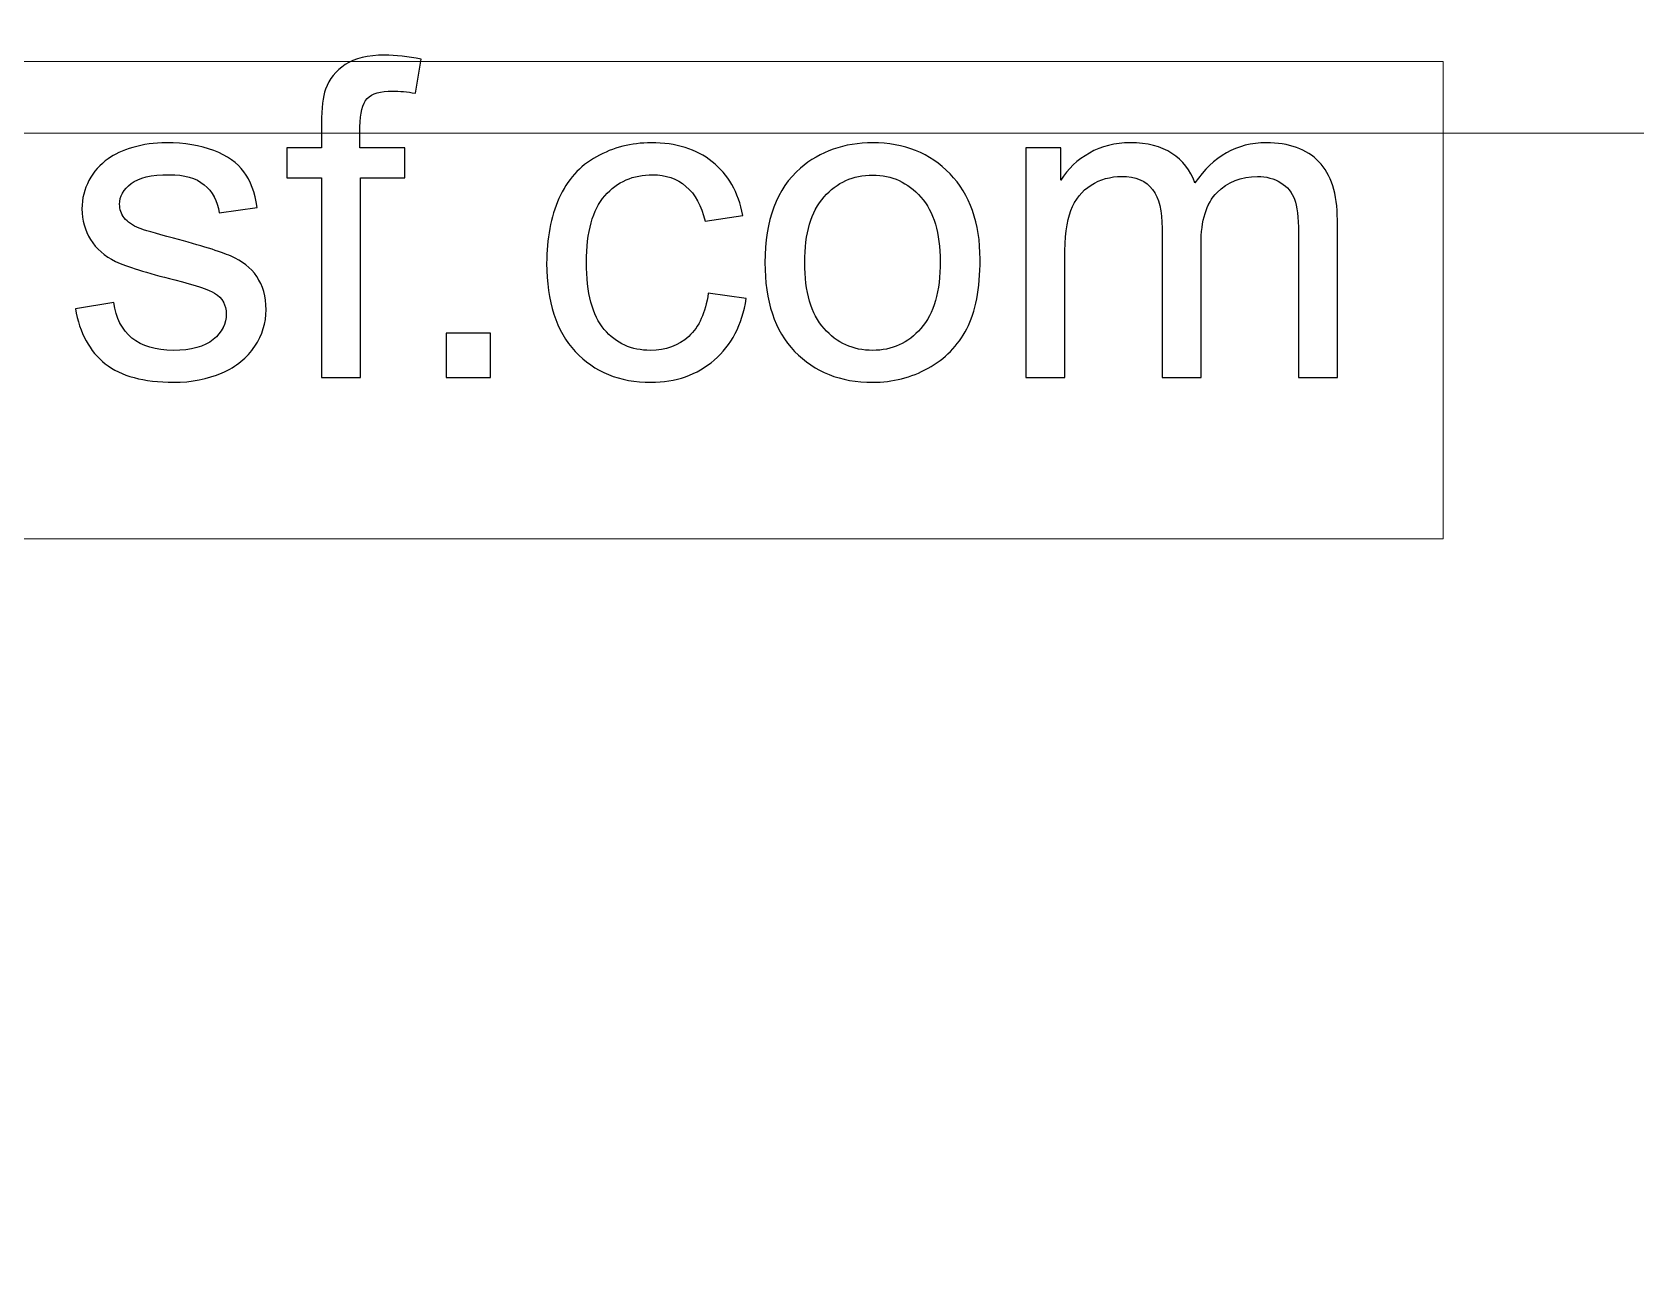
# Model space of a CAD drawing. Header units: centimetres. Extents: x -29.7 to 21.6, y -14.4 to 13.7.
# Drawn here: x -24.795 to -23.567, y 10.154 to 11.094 of the extents above; entities that cross this region are included whole.
import ezdxf

# ---------------------------------------------------------------- set-up
doc = ezdxf.new("R2010")
doc.units = ezdxf.units.CM
doc.header["$MEASUREMENT"] = 0
doc.layers.add('Layer 1', color=7, linetype='Continuous')

msp = doc.modelspace()

# ---------------------------------------------------------------- linework, layer by layer
at = {"layer": 'Layer 1', "color": 1, "lineweight": 9}
for points, knots in [([(-29.73847, 9.70732), (-29.73847, 9.70732), (-29.73847, 13.6953), (-29.73847, 13.6953), (-29.73847, 13.6953), (-29.73847, 13.6953), (-19.7685, 13.6953), (-19.7685, 13.6953), (-19.7685, 13.6953), (-19.7685, 13.6953), (-19.7685, 9.70732), (-19.7685, 9.70732)], [0, 0, 0, 0, 0.25, 0.25, 0.25, 0.25, 0.5, 0.5, 0.5, 0.5, 1, 1, 1, 1]), ([(-22.29775, 11.01684), (-22.29775, 11.01684), (-26.77338, 11.01684), (-26.77338, 11.01684), (-26.77338, 11.01684), (-26.77338, 11.01684), (-26.77338, 11.64086), (-26.77338, 11.64086), (-26.77338, 11.64086), (-26.77338, 11.64086), (-22.29775, 11.64086), (-22.29775, 11.64086), (-22.29775, 11.64086), (-22.29775, 11.64086), (-22.29775, 11.01684), (-22.29775, 11.01684)], [0, 0, 0, 0, 0.2, 0.2, 0.2, 0.2, 0.4, 0.4, 0.4, 0.4, 0.6, 0.6, 0.6, 0.6, 1, 1, 1, 1]), ([(-22.29775, 11.01684), (-22.29775, 11.01684), (-26.77338, 11.01684), (-26.77338, 11.01684), (-26.77338, 11.01684), (-26.77338, 11.01684), (-26.77338, 11.64086), (-26.77338, 11.64086), (-26.77338, 11.64086), (-26.77338, 11.64086), (-22.29775, 11.64086), (-22.29775, 11.64086), (-22.29775, 11.64086), (-22.29775, 11.64086), (-22.29775, 11.01684), (-22.29775, 11.01684)], [0, 0, 0, 0, 0.2, 0.2, 0.2, 0.2, 0.4, 0.4, 0.4, 0.4, 0.6, 0.6, 0.6, 0.6, 1, 1, 1, 1]), ([(-23.71439, 10.70609), (-23.71439, 10.70609), (-25.69588, 10.70609), (-25.69588, 10.70609), (-25.69588, 10.70609), (-25.69588, 10.70609), (-25.69588, 11.07182), (-25.69588, 11.07182), (-25.69588, 11.07182), (-25.69588, 11.07182), (-23.71439, 11.07182), (-23.71439, 11.07182), (-23.71439, 11.07182), (-23.71439, 11.07182), (-23.71439, 10.70609), (-23.71439, 10.70609)], [0, 0, 0, 0, 0.2, 0.2, 0.2, 0.2, 0.4, 0.4, 0.4, 0.4, 0.6, 0.6, 0.6, 0.6, 1, 1, 1, 1]), ([(-23.71439, 10.70609), (-23.71439, 10.70609), (-25.69588, 10.70609), (-25.69588, 10.70609), (-25.69588, 10.70609), (-25.69588, 10.70609), (-25.69588, 11.07182), (-25.69588, 11.07182), (-25.69588, 11.07182), (-25.69588, 11.07182), (-23.71439, 11.07182), (-23.71439, 11.07182), (-23.71439, 11.07182), (-23.71439, 11.07182), (-23.71439, 10.70609), (-23.71439, 10.70609)], [0, 0, 0, 0, 0.2, 0.2, 0.2, 0.2, 0.4, 0.4, 0.4, 0.4, 0.6, 0.6, 0.6, 0.6, 1, 1, 1, 1]), ([(-24.57329, 10.82982), (-24.57329, 10.82982), (-24.57329, 10.9827), (-24.57329, 10.9827), (-24.57329, 10.9827), (-24.57329, 10.9827), (-24.59973, 10.9827), (-24.59973, 10.9827), (-24.59973, 10.9827), (-24.59973, 10.9827), (-24.59973, 11.00575), (-24.59973, 11.00575), (-24.59973, 11.00575), (-24.59973, 11.00575), (-24.57329, 11.00575), (-24.57329, 11.00575), (-24.57329, 11.00575), (-24.57329, 11.00575), (-24.57329, 11.02439), (-24.57329, 11.02439), (-24.57329, 11.02439), (-24.57329, 11.0362), (-24.57227, 11.04496), (-24.57018, 11.05067), (-24.57018, 11.05067), (-24.5673, 11.05835), (-24.56233, 11.06462), (-24.5551, 11.06942), (-24.5551, 11.06942), (-24.54792, 11.07422), (-24.53781, 11.0766), (-24.52481, 11.0766), (-24.52481, 11.0766), (-24.5164, 11.0766), (-24.50713, 11.07558), (-24.49696, 11.0736), (-24.49696, 11.0736), (-24.49696, 11.0736), (-24.50142, 11.0475), (-24.50142, 11.0475), (-24.50142, 11.0475), (-24.50764, 11.04858), (-24.51346, 11.04914), (-24.519, 11.04914), (-24.519, 11.04914), (-24.52803, 11.04914), (-24.53442, 11.04722), (-24.5382, 11.04338), (-24.5382, 11.04338), (-24.54193, 11.03954), (-24.5438, 11.03236), (-24.5438, 11.02185), (-24.5438, 11.02185), (-24.5438, 11.02185), (-24.5438, 11.00575), (-24.5438, 11.00575), (-24.5438, 11.00575), (-24.5438, 11.00575), (-24.50956, 11.00575), (-24.50956, 11.00575), (-24.50956, 11.00575), (-24.50956, 11.00575), (-24.50956, 10.9827), (-24.50956, 10.9827), (-24.50956, 10.9827), (-24.50956, 10.9827), (-24.54346, 10.9827), (-24.54346, 10.9827), (-24.54346, 10.9827), (-24.54346, 10.9827), (-24.54346, 10.82982), (-24.54346, 10.82982), (-24.54346, 10.82982), (-24.54346, 10.82982), (-24.57329, 10.82982), (-24.57329, 10.82982)], [0, 0, 0, 0, 0.05, 0.05, 0.05, 0.05, 0.1, 0.1, 0.1, 0.1, 0.15, 0.15, 0.15, 0.15, 0.2, 0.2, 0.2, 0.2, 0.25, 0.25, 0.25, 0.25, 0.3, 0.3, 0.3, 0.3, 0.35, 0.35, 0.35, 0.35, 0.4, 0.4, 0.4, 0.4, 0.45, 0.45, 0.45, 0.45, 0.5, 0.5, 0.5, 0.5, 0.55, 0.55, 0.55, 0.55, 0.6, 0.6, 0.6, 0.6, 0.65, 0.65, 0.65, 0.65, 0.7, 0.7, 0.7, 0.7, 0.75, 0.75, 0.75, 0.75, 0.8, 0.8, 0.8, 0.8, 0.85, 0.85, 0.85, 0.85, 0.9, 0.9, 0.9, 0.9, 1, 1, 1, 1]), ([(-24.76176, 10.88236), (-24.76176, 10.88236), (-24.73227, 10.88711), (-24.73227, 10.88711), (-24.73227, 10.88711), (-24.73063, 10.8753), (-24.726, 10.86626), (-24.71843, 10.85993), (-24.71843, 10.85993), (-24.71086, 10.85366), (-24.70024, 10.8505), (-24.68668, 10.8505), (-24.68668, 10.8505), (-24.67295, 10.8505), (-24.66278, 10.85327), (-24.65611, 10.85886), (-24.65611, 10.85886), (-24.6495, 10.8644), (-24.64617, 10.87095), (-24.64617, 10.87846), (-24.64617, 10.87846), (-24.64617, 10.88519), (-24.64916, 10.8905), (-24.6551, 10.89434), (-24.6551, 10.89434), (-24.65928, 10.89699), (-24.66945, 10.90033), (-24.6856, 10.90445), (-24.6856, 10.90445), (-24.70741, 10.90993), (-24.7225, 10.91468), (-24.73097, 10.91869), (-24.73097, 10.91869), (-24.73939, 10.92276), (-24.74577, 10.92829), (-24.75012, 10.93541), (-24.75012, 10.93541), (-24.75447, 10.94247), (-24.75668, 10.95033), (-24.75668, 10.95891), (-24.75668, 10.95891), (-24.75668, 10.96677), (-24.75487, 10.974), (-24.75131, 10.98067), (-24.75131, 10.98067), (-24.74769, 10.98733), (-24.74284, 10.99287), (-24.73668, 10.99728), (-24.73668, 10.99728), (-24.73204, 11.00067), (-24.72572, 11.00355), (-24.71775, 11.00592), (-24.71775, 11.00592), (-24.70973, 11.00829), (-24.7012, 11.00948), (-24.69204, 11.00948), (-24.69204, 11.00948), (-24.67826, 11.00948), (-24.66617, 11.0075), (-24.65577, 11.00349), (-24.65577, 11.00349), (-24.64532, 10.99954), (-24.63764, 10.99411), (-24.63267, 10.98733), (-24.63267, 10.98733), (-24.62775, 10.9805), (-24.62431, 10.9714), (-24.62244, 10.95999), (-24.62244, 10.95999), (-24.62244, 10.95999), (-24.65159, 10.95592), (-24.65159, 10.95592), (-24.65159, 10.95592), (-24.65289, 10.96507), (-24.65673, 10.97225), (-24.66306, 10.97739), (-24.66306, 10.97739), (-24.66939, 10.98253), (-24.67832, 10.98507), (-24.6899, 10.98507), (-24.6899, 10.98507), (-24.70351, 10.98507), (-24.71329, 10.98281), (-24.71911, 10.97829), (-24.71911, 10.97829), (-24.72493, 10.97377), (-24.72786, 10.96846), (-24.72786, 10.96242), (-24.72786, 10.96242), (-24.72786, 10.95858), (-24.72668, 10.95507), (-24.72425, 10.95197), (-24.72425, 10.95197), (-24.72182, 10.9488), (-24.71803, 10.94615), (-24.71284, 10.94406), (-24.71284, 10.94406), (-24.70984, 10.94293), (-24.70114, 10.94038), (-24.68656, 10.93643), (-24.68656, 10.93643), (-24.66555, 10.93084), (-24.65086, 10.9262), (-24.6425, 10.92264), (-24.6425, 10.92264), (-24.63414, 10.91908), (-24.62758, 10.91383), (-24.62284, 10.90705), (-24.62284, 10.90705), (-24.61803, 10.90021), (-24.61566, 10.89174), (-24.61566, 10.88157), (-24.61566, 10.88157), (-24.61566, 10.87168), (-24.61854, 10.86236), (-24.62436, 10.85361), (-24.62436, 10.85361), (-24.63018, 10.84485), (-24.63854, 10.83807), (-24.64945, 10.83327), (-24.64945, 10.83327), (-24.66041, 10.82846), (-24.67278, 10.82609), (-24.68656, 10.82609), (-24.68656, 10.82609), (-24.70939, 10.82609), (-24.72685, 10.83084), (-24.73882, 10.84027), (-24.73882, 10.84027), (-24.7508, 10.84976), (-24.75843, 10.86377), (-24.76176, 10.88236)], [0, 0, 0, 0, 0.0294118, 0.0294118, 0.0294118, 0.0294118, 0.0588235, 0.0588235, 0.0588235, 0.0588235, 0.0882353, 0.0882353, 0.0882353, 0.0882353, 0.1176471, 0.1176471, 0.1176471, 0.1176471, 0.1470588, 0.1470588, 0.1470588, 0.1470588, 0.1764706, 0.1764706, 0.1764706, 0.1764706, 0.2058824, 0.2058824, 0.2058824, 0.2058824, 0.2352941, 0.2352941, 0.2352941, 0.2352941, 0.2647059, 0.2647059, 0.2647059, 0.2647059, 0.2941176, 0.2941176, 0.2941176, 0.2941176, 0.3235294, 0.3235294, 0.3235294, 0.3235294, 0.3529412, 0.3529412, 0.3529412, 0.3529412, 0.3823529, 0.3823529, 0.3823529, 0.3823529, 0.4117647, 0.4117647, 0.4117647, 0.4117647, 0.4411765, 0.4411765, 0.4411765, 0.4411765, 0.4705882, 0.4705882, 0.4705882, 0.4705882, 0.5, 0.5, 0.5, 0.5, 0.5294118, 0.5294118, 0.5294118, 0.5294118, 0.5588235, 0.5588235, 0.5588235, 0.5588235, 0.5882353, 0.5882353, 0.5882353, 0.5882353, 0.6176471, 0.6176471, 0.6176471, 0.6176471, 0.6470588, 0.6470588, 0.6470588, 0.6470588, 0.6764706, 0.6764706, 0.6764706, 0.6764706, 0.7058824, 0.7058824, 0.7058824, 0.7058824, 0.7352941, 0.7352941, 0.7352941, 0.7352941, 0.7647059, 0.7647059, 0.7647059, 0.7647059, 0.7941176, 0.7941176, 0.7941176, 0.7941176, 0.8235294, 0.8235294, 0.8235294, 0.8235294, 0.8529412, 0.8529412, 0.8529412, 0.8529412, 0.8823529, 0.8823529, 0.8823529, 0.8823529, 0.9117647, 0.9117647, 0.9117647, 0.9117647, 0.9411765, 0.9411765, 0.9411765, 0.9411765, 1, 1, 1, 1]), ([(-24.27713, 10.89423), (-24.27713, 10.89423), (-24.24798, 10.89016), (-24.24798, 10.89016), (-24.24798, 10.89016), (-24.2512, 10.8701), (-24.25934, 10.85445), (-24.2725, 10.8431), (-24.2725, 10.8431), (-24.28566, 10.83174), (-24.30188, 10.82609), (-24.32103, 10.82609), (-24.32103, 10.82609), (-24.34504, 10.82609), (-24.36436, 10.83394), (-24.37894, 10.84965), (-24.37894, 10.84965), (-24.39357, 10.86536), (-24.40086, 10.88784), (-24.40086, 10.91711), (-24.40086, 10.91711), (-24.40086, 10.93609), (-24.3977, 10.95264), (-24.39143, 10.96688), (-24.39143, 10.96688), (-24.38515, 10.98106), (-24.37561, 10.99174), (-24.36273, 10.9988), (-24.36273, 10.9988), (-24.3499, 11.00592), (-24.33595, 11.00948), (-24.32081, 11.00948), (-24.32081, 11.00948), (-24.30177, 11.00948), (-24.28612, 11.00468), (-24.27403, 10.99502), (-24.27403, 10.99502), (-24.26188, 10.98536), (-24.25408, 10.97163), (-24.25069, 10.95389), (-24.25069, 10.95389), (-24.25069, 10.95389), (-24.27951, 10.94948), (-24.27951, 10.94948), (-24.27951, 10.94948), (-24.28227, 10.96129), (-24.28713, 10.97016), (-24.2942, 10.97615), (-24.2942, 10.97615), (-24.3012, 10.98208), (-24.30968, 10.98507), (-24.31962, 10.98507), (-24.31962, 10.98507), (-24.33465, 10.98507), (-24.34685, 10.97971), (-24.35628, 10.96897), (-24.35628, 10.96897), (-24.36566, 10.95818), (-24.37035, 10.94123), (-24.37035, 10.91795), (-24.37035, 10.91795), (-24.37035, 10.89434), (-24.36583, 10.87722), (-24.35679, 10.86654), (-24.35679, 10.86654), (-24.3477, 10.85586), (-24.33589, 10.8505), (-24.32137, 10.8505), (-24.32137, 10.8505), (-24.30962, 10.8505), (-24.29984, 10.85406), (-24.29205, 10.86123), (-24.29205, 10.86123), (-24.2842, 10.86835), (-24.27922, 10.87937), (-24.27713, 10.89423)], [0, 0, 0, 0, 0.05, 0.05, 0.05, 0.05, 0.1, 0.1, 0.1, 0.1, 0.15, 0.15, 0.15, 0.15, 0.2, 0.2, 0.2, 0.2, 0.25, 0.25, 0.25, 0.25, 0.3, 0.3, 0.3, 0.3, 0.35, 0.35, 0.35, 0.35, 0.4, 0.4, 0.4, 0.4, 0.45, 0.45, 0.45, 0.45, 0.5, 0.5, 0.5, 0.5, 0.55, 0.55, 0.55, 0.55, 0.6, 0.6, 0.6, 0.6, 0.65, 0.65, 0.65, 0.65, 0.7, 0.7, 0.7, 0.7, 0.75, 0.75, 0.75, 0.75, 0.8, 0.8, 0.8, 0.8, 0.85, 0.85, 0.85, 0.85, 0.9, 0.9, 0.9, 0.9, 1, 1, 1, 1]), ([(-24.23374, 10.91779), (-24.23374, 10.95027), (-24.2247, 10.97434), (-24.20657, 10.98999), (-24.20657, 10.98999), (-24.19148, 11.00298), (-24.17301, 11.00948), (-24.15126, 11.00948), (-24.15126, 11.00948), (-24.12713, 11.00948), (-24.10736, 11.00157), (-24.09199, 10.98575), (-24.09199, 10.98575), (-24.07668, 10.96999), (-24.069, 10.94812), (-24.069, 10.92027), (-24.069, 10.92027), (-24.069, 10.89767), (-24.07239, 10.87993), (-24.07917, 10.86699), (-24.07917, 10.86699), (-24.08595, 10.85406), (-24.09584, 10.844), (-24.10883, 10.83683), (-24.10883, 10.83683), (-24.12177, 10.82965), (-24.13595, 10.82609), (-24.15126, 10.82609), (-24.15126, 10.82609), (-24.17589, 10.82609), (-24.19578, 10.83394), (-24.21098, 10.84971), (-24.21098, 10.84971), (-24.22617, 10.86547), (-24.23374, 10.88818), (-24.23374, 10.91779)], [0, 0, 0, 0, 0.1, 0.1, 0.1, 0.1, 0.2, 0.2, 0.2, 0.2, 0.3, 0.3, 0.3, 0.3, 0.4, 0.4, 0.4, 0.4, 0.5, 0.5, 0.5, 0.5, 0.6, 0.6, 0.6, 0.6, 0.7, 0.7, 0.7, 0.7, 0.8, 0.8, 0.8, 0.8, 1, 1, 1, 1]), ([(-24.03403, 10.82982), (-24.03403, 10.82982), (-24.03403, 11.00575), (-24.03403, 11.00575), (-24.03403, 11.00575), (-24.03403, 11.00575), (-24.00725, 11.00575), (-24.00725, 11.00575), (-24.00725, 11.00575), (-24.00725, 11.00575), (-24.00725, 10.98089), (-24.00725, 10.98089), (-24.00725, 10.98089), (-24.00177, 10.98948), (-23.99442, 10.99643), (-23.98527, 11.00163), (-23.98527, 11.00163), (-23.97612, 11.00688), (-23.96572, 11.00948), (-23.95403, 11.00948), (-23.95403, 11.00948), (-23.94103, 11.00948), (-23.93036, 11.00677), (-23.92205, 11.0014), (-23.92205, 11.0014), (-23.91375, 10.99598), (-23.90787, 10.98846), (-23.90448, 10.97875), (-23.90448, 10.97875), (-23.89047, 10.99925), (-23.87233, 11.00948), (-23.84996, 11.00948), (-23.84996, 11.00948), (-23.83245, 11.00948), (-23.81894, 11.00468), (-23.80957, 10.99502), (-23.80957, 10.99502), (-23.80013, 10.98536), (-23.79539, 10.9705), (-23.79539, 10.95044), (-23.79539, 10.95044), (-23.79539, 10.95044), (-23.79539, 10.82982), (-23.79539, 10.82982), (-23.79539, 10.82982), (-23.79539, 10.82982), (-23.82522, 10.82982), (-23.82522, 10.82982), (-23.82522, 10.82982), (-23.82522, 10.82982), (-23.82522, 10.94055), (-23.82522, 10.94055), (-23.82522, 10.94055), (-23.82522, 10.95242), (-23.82623, 10.96101), (-23.82815, 10.96626), (-23.82815, 10.96626), (-23.83007, 10.97151), (-23.83358, 10.97569), (-23.83872, 10.97891), (-23.83872, 10.97891), (-23.8438, 10.98214), (-23.84979, 10.98372), (-23.85663, 10.98372), (-23.85663, 10.98372), (-23.86906, 10.98372), (-23.87934, 10.97959), (-23.88753, 10.9714), (-23.88753, 10.9714), (-23.89572, 10.96315), (-23.89979, 10.94999), (-23.89979, 10.93191), (-23.89979, 10.93191), (-23.89979, 10.93191), (-23.89979, 10.82982), (-23.89979, 10.82982), (-23.89979, 10.82982), (-23.89979, 10.82982), (-23.92962, 10.82982), (-23.92962, 10.82982), (-23.92962, 10.82982), (-23.92962, 10.82982), (-23.92962, 10.944), (-23.92962, 10.944), (-23.92962, 10.944), (-23.92962, 10.95722), (-23.93205, 10.96716), (-23.93691, 10.97377), (-23.93691, 10.97377), (-23.94177, 10.98038), (-23.94973, 10.98372), (-23.96075, 10.98372), (-23.96075, 10.98372), (-23.96911, 10.98372), (-23.97685, 10.98151), (-23.98397, 10.97711), (-23.98397, 10.97711), (-23.99109, 10.9727), (-23.99623, 10.96626), (-23.99945, 10.95773), (-23.99945, 10.95773), (-24.00262, 10.94925), (-24.0042, 10.93699), (-24.0042, 10.92101), (-24.0042, 10.92101), (-24.0042, 10.92101), (-24.0042, 10.82982), (-24.0042, 10.82982), (-24.0042, 10.82982), (-24.0042, 10.82982), (-24.03403, 10.82982), (-24.03403, 10.82982)], [0, 0, 0, 0, 0.0344828, 0.0344828, 0.0344828, 0.0344828, 0.0689655, 0.0689655, 0.0689655, 0.0689655, 0.1034483, 0.1034483, 0.1034483, 0.1034483, 0.137931, 0.137931, 0.137931, 0.137931, 0.1724138, 0.1724138, 0.1724138, 0.1724138, 0.2068966, 0.2068966, 0.2068966, 0.2068966, 0.2413793, 0.2413793, 0.2413793, 0.2413793, 0.2758621, 0.2758621, 0.2758621, 0.2758621, 0.3103448, 0.3103448, 0.3103448, 0.3103448, 0.3448276, 0.3448276, 0.3448276, 0.3448276, 0.3793103, 0.3793103, 0.3793103, 0.3793103, 0.4137931, 0.4137931, 0.4137931, 0.4137931, 0.4482759, 0.4482759, 0.4482759, 0.4482759, 0.4827586, 0.4827586, 0.4827586, 0.4827586, 0.5172414, 0.5172414, 0.5172414, 0.5172414, 0.5517241, 0.5517241, 0.5517241, 0.5517241, 0.5862069, 0.5862069, 0.5862069, 0.5862069, 0.6206897, 0.6206897, 0.6206897, 0.6206897, 0.6551724, 0.6551724, 0.6551724, 0.6551724, 0.6896552, 0.6896552, 0.6896552, 0.6896552, 0.7241379, 0.7241379, 0.7241379, 0.7241379, 0.7586207, 0.7586207, 0.7586207, 0.7586207, 0.7931034, 0.7931034, 0.7931034, 0.7931034, 0.8275862, 0.8275862, 0.8275862, 0.8275862, 0.862069, 0.862069, 0.862069, 0.862069, 0.8965517, 0.8965517, 0.8965517, 0.8965517, 0.9310345, 0.9310345, 0.9310345, 0.9310345, 1, 1, 1, 1]), ([(-24.20324, 10.91773), (-24.20324, 10.89524), (-24.19832, 10.87841), (-24.18849, 10.86728), (-24.18849, 10.86728), (-24.1786, 10.85609), (-24.16623, 10.8505), (-24.15126, 10.8505), (-24.15126, 10.8505), (-24.13646, 10.8505), (-24.12414, 10.85609), (-24.11425, 10.86733), (-24.11425, 10.86733), (-24.10442, 10.87858), (-24.09951, 10.8957), (-24.09951, 10.91869), (-24.09951, 10.91869), (-24.09951, 10.94038), (-24.10448, 10.95682), (-24.11437, 10.96795), (-24.11437, 10.96795), (-24.12425, 10.97914), (-24.13657, 10.98473), (-24.15126, 10.98473), (-24.15126, 10.98473), (-24.16623, 10.98473), (-24.1786, 10.9792), (-24.18849, 10.96807), (-24.18849, 10.96807), (-24.19832, 10.95694), (-24.20324, 10.94016), (-24.20324, 10.91773)], [0, 0, 0, 0, 0.1111111, 0.1111111, 0.1111111, 0.1111111, 0.2222222, 0.2222222, 0.2222222, 0.2222222, 0.3333333, 0.3333333, 0.3333333, 0.3333333, 0.4444444, 0.4444444, 0.4444444, 0.4444444, 0.5555556, 0.5555556, 0.5555556, 0.5555556, 0.6666667, 0.6666667, 0.6666667, 0.6666667, 0.7777778, 0.7777778, 0.7777778, 0.7777778, 1, 1, 1, 1]), ([(-24.47775, 10.82982), (-24.47775, 10.82982), (-24.47775, 10.86372), (-24.47775, 10.86372), (-24.47775, 10.86372), (-24.47775, 10.86372), (-24.44385, 10.86372), (-24.44385, 10.86372), (-24.44385, 10.86372), (-24.44385, 10.86372), (-24.44385, 10.82982), (-24.44385, 10.82982), (-24.44385, 10.82982), (-24.44385, 10.82982), (-24.47775, 10.82982), (-24.47775, 10.82982)], [0, 0, 0, 0, 0.2, 0.2, 0.2, 0.2, 0.4, 0.4, 0.4, 0.4, 0.6, 0.6, 0.6, 0.6, 1, 1, 1, 1])]:
    msp.add_open_spline(points, degree=3, knots=knots, dxfattribs=at)
at = {"layer": 'Layer 1', "color": 250}
for points, knots in [([(-24.57329, 10.82982), (-24.57329, 10.82982), (-24.57329, 10.9827), (-24.57329, 10.9827), (-24.57329, 10.9827), (-24.57329, 10.9827), (-24.59973, 10.9827), (-24.59973, 10.9827), (-24.59973, 10.9827), (-24.59973, 10.9827), (-24.59973, 11.00575), (-24.59973, 11.00575), (-24.59973, 11.00575), (-24.59973, 11.00575), (-24.57329, 11.00575), (-24.57329, 11.00575), (-24.57329, 11.00575), (-24.57329, 11.00575), (-24.57329, 11.02439), (-24.57329, 11.02439), (-24.57329, 11.02439), (-24.57329, 11.0362), (-24.57227, 11.04496), (-24.57018, 11.05067), (-24.57018, 11.05067), (-24.5673, 11.05835), (-24.56233, 11.06462), (-24.5551, 11.06942), (-24.5551, 11.06942), (-24.54792, 11.07422), (-24.53781, 11.0766), (-24.52481, 11.0766), (-24.52481, 11.0766), (-24.5164, 11.0766), (-24.50713, 11.07558), (-24.49696, 11.0736), (-24.49696, 11.0736), (-24.49696, 11.0736), (-24.50142, 11.0475), (-24.50142, 11.0475), (-24.50142, 11.0475), (-24.50764, 11.04858), (-24.51346, 11.04914), (-24.519, 11.04914), (-24.519, 11.04914), (-24.52803, 11.04914), (-24.53442, 11.04722), (-24.5382, 11.04338), (-24.5382, 11.04338), (-24.54193, 11.03954), (-24.5438, 11.03236), (-24.5438, 11.02185), (-24.5438, 11.02185), (-24.5438, 11.02185), (-24.5438, 11.00575), (-24.5438, 11.00575), (-24.5438, 11.00575), (-24.5438, 11.00575), (-24.50956, 11.00575), (-24.50956, 11.00575), (-24.50956, 11.00575), (-24.50956, 11.00575), (-24.50956, 10.9827), (-24.50956, 10.9827), (-24.50956, 10.9827), (-24.50956, 10.9827), (-24.54346, 10.9827), (-24.54346, 10.9827), (-24.54346, 10.9827), (-24.54346, 10.9827), (-24.54346, 10.82982), (-24.54346, 10.82982), (-24.54346, 10.82982), (-24.54346, 10.82982), (-24.57329, 10.82982), (-24.57329, 10.82982)], [0, 0, 0, 0, 0.05, 0.05, 0.05, 0.05, 0.1, 0.1, 0.1, 0.1, 0.15, 0.15, 0.15, 0.15, 0.2, 0.2, 0.2, 0.2, 0.25, 0.25, 0.25, 0.25, 0.3, 0.3, 0.3, 0.3, 0.35, 0.35, 0.35, 0.35, 0.4, 0.4, 0.4, 0.4, 0.45, 0.45, 0.45, 0.45, 0.5, 0.5, 0.5, 0.5, 0.55, 0.55, 0.55, 0.55, 0.6, 0.6, 0.6, 0.6, 0.65, 0.65, 0.65, 0.65, 0.7, 0.7, 0.7, 0.7, 0.75, 0.75, 0.75, 0.75, 0.8, 0.8, 0.8, 0.8, 0.85, 0.85, 0.85, 0.85, 0.9, 0.9, 0.9, 0.9, 1, 1, 1, 1]), ([(-24.76176, 10.88236), (-24.76176, 10.88236), (-24.73227, 10.88711), (-24.73227, 10.88711), (-24.73227, 10.88711), (-24.73063, 10.8753), (-24.726, 10.86626), (-24.71843, 10.85993), (-24.71843, 10.85993), (-24.71086, 10.85366), (-24.70024, 10.8505), (-24.68668, 10.8505), (-24.68668, 10.8505), (-24.67295, 10.8505), (-24.66278, 10.85327), (-24.65611, 10.85886), (-24.65611, 10.85886), (-24.6495, 10.8644), (-24.64617, 10.87095), (-24.64617, 10.87846), (-24.64617, 10.87846), (-24.64617, 10.88519), (-24.64916, 10.8905), (-24.6551, 10.89434), (-24.6551, 10.89434), (-24.65928, 10.89699), (-24.66945, 10.90033), (-24.6856, 10.90445), (-24.6856, 10.90445), (-24.70741, 10.90993), (-24.7225, 10.91468), (-24.73097, 10.91869), (-24.73097, 10.91869), (-24.73939, 10.92276), (-24.74577, 10.92829), (-24.75012, 10.93541), (-24.75012, 10.93541), (-24.75447, 10.94247), (-24.75668, 10.95033), (-24.75668, 10.95891), (-24.75668, 10.95891), (-24.75668, 10.96677), (-24.75487, 10.974), (-24.75131, 10.98067), (-24.75131, 10.98067), (-24.74769, 10.98733), (-24.74284, 10.99287), (-24.73668, 10.99728), (-24.73668, 10.99728), (-24.73204, 11.00067), (-24.72572, 11.00355), (-24.71775, 11.00592), (-24.71775, 11.00592), (-24.70973, 11.00829), (-24.7012, 11.00948), (-24.69204, 11.00948), (-24.69204, 11.00948), (-24.67826, 11.00948), (-24.66617, 11.0075), (-24.65577, 11.00349), (-24.65577, 11.00349), (-24.64532, 10.99954), (-24.63764, 10.99411), (-24.63267, 10.98733), (-24.63267, 10.98733), (-24.62775, 10.9805), (-24.62431, 10.9714), (-24.62244, 10.95999), (-24.62244, 10.95999), (-24.62244, 10.95999), (-24.65159, 10.95592), (-24.65159, 10.95592), (-24.65159, 10.95592), (-24.65289, 10.96507), (-24.65673, 10.97225), (-24.66306, 10.97739), (-24.66306, 10.97739), (-24.66939, 10.98253), (-24.67832, 10.98507), (-24.6899, 10.98507), (-24.6899, 10.98507), (-24.70351, 10.98507), (-24.71329, 10.98281), (-24.71911, 10.97829), (-24.71911, 10.97829), (-24.72493, 10.97377), (-24.72786, 10.96846), (-24.72786, 10.96242), (-24.72786, 10.96242), (-24.72786, 10.95858), (-24.72668, 10.95507), (-24.72425, 10.95197), (-24.72425, 10.95197), (-24.72182, 10.9488), (-24.71803, 10.94615), (-24.71284, 10.94406), (-24.71284, 10.94406), (-24.70984, 10.94293), (-24.70114, 10.94038), (-24.68656, 10.93643), (-24.68656, 10.93643), (-24.66555, 10.93084), (-24.65086, 10.9262), (-24.6425, 10.92264), (-24.6425, 10.92264), (-24.63414, 10.91908), (-24.62758, 10.91383), (-24.62284, 10.90705), (-24.62284, 10.90705), (-24.61803, 10.90021), (-24.61566, 10.89174), (-24.61566, 10.88157), (-24.61566, 10.88157), (-24.61566, 10.87168), (-24.61854, 10.86236), (-24.62436, 10.85361), (-24.62436, 10.85361), (-24.63018, 10.84485), (-24.63854, 10.83807), (-24.64945, 10.83327), (-24.64945, 10.83327), (-24.66041, 10.82846), (-24.67278, 10.82609), (-24.68656, 10.82609), (-24.68656, 10.82609), (-24.70939, 10.82609), (-24.72685, 10.83084), (-24.73882, 10.84027), (-24.73882, 10.84027), (-24.7508, 10.84976), (-24.75843, 10.86377), (-24.76176, 10.88236)], [0, 0, 0, 0, 0.0294118, 0.0294118, 0.0294118, 0.0294118, 0.0588235, 0.0588235, 0.0588235, 0.0588235, 0.0882353, 0.0882353, 0.0882353, 0.0882353, 0.1176471, 0.1176471, 0.1176471, 0.1176471, 0.1470588, 0.1470588, 0.1470588, 0.1470588, 0.1764706, 0.1764706, 0.1764706, 0.1764706, 0.2058824, 0.2058824, 0.2058824, 0.2058824, 0.2352941, 0.2352941, 0.2352941, 0.2352941, 0.2647059, 0.2647059, 0.2647059, 0.2647059, 0.2941176, 0.2941176, 0.2941176, 0.2941176, 0.3235294, 0.3235294, 0.3235294, 0.3235294, 0.3529412, 0.3529412, 0.3529412, 0.3529412, 0.3823529, 0.3823529, 0.3823529, 0.3823529, 0.4117647, 0.4117647, 0.4117647, 0.4117647, 0.4411765, 0.4411765, 0.4411765, 0.4411765, 0.4705882, 0.4705882, 0.4705882, 0.4705882, 0.5, 0.5, 0.5, 0.5, 0.5294118, 0.5294118, 0.5294118, 0.5294118, 0.5588235, 0.5588235, 0.5588235, 0.5588235, 0.5882353, 0.5882353, 0.5882353, 0.5882353, 0.6176471, 0.6176471, 0.6176471, 0.6176471, 0.6470588, 0.6470588, 0.6470588, 0.6470588, 0.6764706, 0.6764706, 0.6764706, 0.6764706, 0.7058824, 0.7058824, 0.7058824, 0.7058824, 0.7352941, 0.7352941, 0.7352941, 0.7352941, 0.7647059, 0.7647059, 0.7647059, 0.7647059, 0.7941176, 0.7941176, 0.7941176, 0.7941176, 0.8235294, 0.8235294, 0.8235294, 0.8235294, 0.8529412, 0.8529412, 0.8529412, 0.8529412, 0.8823529, 0.8823529, 0.8823529, 0.8823529, 0.9117647, 0.9117647, 0.9117647, 0.9117647, 0.9411765, 0.9411765, 0.9411765, 0.9411765, 1, 1, 1, 1]), ([(-24.27713, 10.89423), (-24.27713, 10.89423), (-24.24798, 10.89016), (-24.24798, 10.89016), (-24.24798, 10.89016), (-24.2512, 10.8701), (-24.25934, 10.85445), (-24.2725, 10.8431), (-24.2725, 10.8431), (-24.28566, 10.83174), (-24.30188, 10.82609), (-24.32103, 10.82609), (-24.32103, 10.82609), (-24.34504, 10.82609), (-24.36436, 10.83394), (-24.37894, 10.84965), (-24.37894, 10.84965), (-24.39357, 10.86536), (-24.40086, 10.88784), (-24.40086, 10.91711), (-24.40086, 10.91711), (-24.40086, 10.93609), (-24.3977, 10.95264), (-24.39143, 10.96688), (-24.39143, 10.96688), (-24.38515, 10.98106), (-24.37561, 10.99174), (-24.36273, 10.9988), (-24.36273, 10.9988), (-24.3499, 11.00592), (-24.33595, 11.00948), (-24.32081, 11.00948), (-24.32081, 11.00948), (-24.30177, 11.00948), (-24.28612, 11.00468), (-24.27403, 10.99502), (-24.27403, 10.99502), (-24.26188, 10.98536), (-24.25408, 10.97163), (-24.25069, 10.95389), (-24.25069, 10.95389), (-24.25069, 10.95389), (-24.27951, 10.94948), (-24.27951, 10.94948), (-24.27951, 10.94948), (-24.28227, 10.96129), (-24.28713, 10.97016), (-24.2942, 10.97615), (-24.2942, 10.97615), (-24.3012, 10.98208), (-24.30968, 10.98507), (-24.31962, 10.98507), (-24.31962, 10.98507), (-24.33465, 10.98507), (-24.34685, 10.97971), (-24.35628, 10.96897), (-24.35628, 10.96897), (-24.36566, 10.95818), (-24.37035, 10.94123), (-24.37035, 10.91795), (-24.37035, 10.91795), (-24.37035, 10.89434), (-24.36583, 10.87722), (-24.35679, 10.86654), (-24.35679, 10.86654), (-24.3477, 10.85586), (-24.33589, 10.8505), (-24.32137, 10.8505), (-24.32137, 10.8505), (-24.30962, 10.8505), (-24.29984, 10.85406), (-24.29205, 10.86123), (-24.29205, 10.86123), (-24.2842, 10.86835), (-24.27922, 10.87937), (-24.27713, 10.89423)], [0, 0, 0, 0, 0.05, 0.05, 0.05, 0.05, 0.1, 0.1, 0.1, 0.1, 0.15, 0.15, 0.15, 0.15, 0.2, 0.2, 0.2, 0.2, 0.25, 0.25, 0.25, 0.25, 0.3, 0.3, 0.3, 0.3, 0.35, 0.35, 0.35, 0.35, 0.4, 0.4, 0.4, 0.4, 0.45, 0.45, 0.45, 0.45, 0.5, 0.5, 0.5, 0.5, 0.55, 0.55, 0.55, 0.55, 0.6, 0.6, 0.6, 0.6, 0.65, 0.65, 0.65, 0.65, 0.7, 0.7, 0.7, 0.7, 0.75, 0.75, 0.75, 0.75, 0.8, 0.8, 0.8, 0.8, 0.85, 0.85, 0.85, 0.85, 0.9, 0.9, 0.9, 0.9, 1, 1, 1, 1]), ([(-24.23374, 10.91779), (-24.23374, 10.95027), (-24.2247, 10.97434), (-24.20657, 10.98999), (-24.20657, 10.98999), (-24.19148, 11.00298), (-24.17301, 11.00948), (-24.15126, 11.00948), (-24.15126, 11.00948), (-24.12713, 11.00948), (-24.10736, 11.00157), (-24.09199, 10.98575), (-24.09199, 10.98575), (-24.07668, 10.96999), (-24.069, 10.94812), (-24.069, 10.92027), (-24.069, 10.92027), (-24.069, 10.89767), (-24.07239, 10.87993), (-24.07917, 10.86699), (-24.07917, 10.86699), (-24.08595, 10.85406), (-24.09584, 10.844), (-24.10883, 10.83683), (-24.10883, 10.83683), (-24.12177, 10.82965), (-24.13595, 10.82609), (-24.15126, 10.82609), (-24.15126, 10.82609), (-24.17589, 10.82609), (-24.19578, 10.83394), (-24.21098, 10.84971), (-24.21098, 10.84971), (-24.22617, 10.86547), (-24.23374, 10.88818), (-24.23374, 10.91779)], [0, 0, 0, 0, 0.1, 0.1, 0.1, 0.1, 0.2, 0.2, 0.2, 0.2, 0.3, 0.3, 0.3, 0.3, 0.4, 0.4, 0.4, 0.4, 0.5, 0.5, 0.5, 0.5, 0.6, 0.6, 0.6, 0.6, 0.7, 0.7, 0.7, 0.7, 0.8, 0.8, 0.8, 0.8, 1, 1, 1, 1]), ([(-24.03403, 10.82982), (-24.03403, 10.82982), (-24.03403, 11.00575), (-24.03403, 11.00575), (-24.03403, 11.00575), (-24.03403, 11.00575), (-24.00725, 11.00575), (-24.00725, 11.00575), (-24.00725, 11.00575), (-24.00725, 11.00575), (-24.00725, 10.98089), (-24.00725, 10.98089), (-24.00725, 10.98089), (-24.00177, 10.98948), (-23.99442, 10.99643), (-23.98527, 11.00163), (-23.98527, 11.00163), (-23.97612, 11.00688), (-23.96572, 11.00948), (-23.95403, 11.00948), (-23.95403, 11.00948), (-23.94103, 11.00948), (-23.93036, 11.00677), (-23.92205, 11.0014), (-23.92205, 11.0014), (-23.91375, 10.99598), (-23.90787, 10.98846), (-23.90448, 10.97875), (-23.90448, 10.97875), (-23.89047, 10.99925), (-23.87233, 11.00948), (-23.84996, 11.00948), (-23.84996, 11.00948), (-23.83245, 11.00948), (-23.81894, 11.00468), (-23.80957, 10.99502), (-23.80957, 10.99502), (-23.80013, 10.98536), (-23.79539, 10.9705), (-23.79539, 10.95044), (-23.79539, 10.95044), (-23.79539, 10.95044), (-23.79539, 10.82982), (-23.79539, 10.82982), (-23.79539, 10.82982), (-23.79539, 10.82982), (-23.82522, 10.82982), (-23.82522, 10.82982), (-23.82522, 10.82982), (-23.82522, 10.82982), (-23.82522, 10.94055), (-23.82522, 10.94055), (-23.82522, 10.94055), (-23.82522, 10.95242), (-23.82623, 10.96101), (-23.82815, 10.96626), (-23.82815, 10.96626), (-23.83007, 10.97151), (-23.83358, 10.97569), (-23.83872, 10.97891), (-23.83872, 10.97891), (-23.8438, 10.98214), (-23.84979, 10.98372), (-23.85663, 10.98372), (-23.85663, 10.98372), (-23.86906, 10.98372), (-23.87934, 10.97959), (-23.88753, 10.9714), (-23.88753, 10.9714), (-23.89572, 10.96315), (-23.89979, 10.94999), (-23.89979, 10.93191), (-23.89979, 10.93191), (-23.89979, 10.93191), (-23.89979, 10.82982), (-23.89979, 10.82982), (-23.89979, 10.82982), (-23.89979, 10.82982), (-23.92962, 10.82982), (-23.92962, 10.82982), (-23.92962, 10.82982), (-23.92962, 10.82982), (-23.92962, 10.944), (-23.92962, 10.944), (-23.92962, 10.944), (-23.92962, 10.95722), (-23.93205, 10.96716), (-23.93691, 10.97377), (-23.93691, 10.97377), (-23.94177, 10.98038), (-23.94973, 10.98372), (-23.96075, 10.98372), (-23.96075, 10.98372), (-23.96911, 10.98372), (-23.97685, 10.98151), (-23.98397, 10.97711), (-23.98397, 10.97711), (-23.99109, 10.9727), (-23.99623, 10.96626), (-23.99945, 10.95773), (-23.99945, 10.95773), (-24.00262, 10.94925), (-24.0042, 10.93699), (-24.0042, 10.92101), (-24.0042, 10.92101), (-24.0042, 10.92101), (-24.0042, 10.82982), (-24.0042, 10.82982), (-24.0042, 10.82982), (-24.0042, 10.82982), (-24.03403, 10.82982), (-24.03403, 10.82982)], [0, 0, 0, 0, 0.0344828, 0.0344828, 0.0344828, 0.0344828, 0.0689655, 0.0689655, 0.0689655, 0.0689655, 0.1034483, 0.1034483, 0.1034483, 0.1034483, 0.137931, 0.137931, 0.137931, 0.137931, 0.1724138, 0.1724138, 0.1724138, 0.1724138, 0.2068966, 0.2068966, 0.2068966, 0.2068966, 0.2413793, 0.2413793, 0.2413793, 0.2413793, 0.2758621, 0.2758621, 0.2758621, 0.2758621, 0.3103448, 0.3103448, 0.3103448, 0.3103448, 0.3448276, 0.3448276, 0.3448276, 0.3448276, 0.3793103, 0.3793103, 0.3793103, 0.3793103, 0.4137931, 0.4137931, 0.4137931, 0.4137931, 0.4482759, 0.4482759, 0.4482759, 0.4482759, 0.4827586, 0.4827586, 0.4827586, 0.4827586, 0.5172414, 0.5172414, 0.5172414, 0.5172414, 0.5517241, 0.5517241, 0.5517241, 0.5517241, 0.5862069, 0.5862069, 0.5862069, 0.5862069, 0.6206897, 0.6206897, 0.6206897, 0.6206897, 0.6551724, 0.6551724, 0.6551724, 0.6551724, 0.6896552, 0.6896552, 0.6896552, 0.6896552, 0.7241379, 0.7241379, 0.7241379, 0.7241379, 0.7586207, 0.7586207, 0.7586207, 0.7586207, 0.7931034, 0.7931034, 0.7931034, 0.7931034, 0.8275862, 0.8275862, 0.8275862, 0.8275862, 0.862069, 0.862069, 0.862069, 0.862069, 0.8965517, 0.8965517, 0.8965517, 0.8965517, 0.9310345, 0.9310345, 0.9310345, 0.9310345, 1, 1, 1, 1]), ([(-24.20324, 10.91773), (-24.20324, 10.89524), (-24.19832, 10.87841), (-24.18849, 10.86728), (-24.18849, 10.86728), (-24.1786, 10.85609), (-24.16623, 10.8505), (-24.15126, 10.8505), (-24.15126, 10.8505), (-24.13646, 10.8505), (-24.12414, 10.85609), (-24.11425, 10.86733), (-24.11425, 10.86733), (-24.10442, 10.87858), (-24.09951, 10.8957), (-24.09951, 10.91869), (-24.09951, 10.91869), (-24.09951, 10.94038), (-24.10448, 10.95682), (-24.11437, 10.96795), (-24.11437, 10.96795), (-24.12425, 10.97914), (-24.13657, 10.98473), (-24.15126, 10.98473), (-24.15126, 10.98473), (-24.16623, 10.98473), (-24.1786, 10.9792), (-24.18849, 10.96807), (-24.18849, 10.96807), (-24.19832, 10.95694), (-24.20324, 10.94016), (-24.20324, 10.91773)], [0, 0, 0, 0, 0.1111111, 0.1111111, 0.1111111, 0.1111111, 0.2222222, 0.2222222, 0.2222222, 0.2222222, 0.3333333, 0.3333333, 0.3333333, 0.3333333, 0.4444444, 0.4444444, 0.4444444, 0.4444444, 0.5555556, 0.5555556, 0.5555556, 0.5555556, 0.6666667, 0.6666667, 0.6666667, 0.6666667, 0.7777778, 0.7777778, 0.7777778, 0.7777778, 1, 1, 1, 1]), ([(-24.47775, 10.82982), (-24.47775, 10.82982), (-24.47775, 10.86372), (-24.47775, 10.86372), (-24.47775, 10.86372), (-24.47775, 10.86372), (-24.44385, 10.86372), (-24.44385, 10.86372), (-24.44385, 10.86372), (-24.44385, 10.86372), (-24.44385, 10.82982), (-24.44385, 10.82982), (-24.44385, 10.82982), (-24.44385, 10.82982), (-24.47775, 10.82982), (-24.47775, 10.82982)], [0, 0, 0, 0, 0.2, 0.2, 0.2, 0.2, 0.4, 0.4, 0.4, 0.4, 0.6, 0.6, 0.6, 0.6, 1, 1, 1, 1])]:
    msp.add_open_spline(points, degree=3, knots=knots, dxfattribs=at)

doc.saveas('drawing.dxf')
